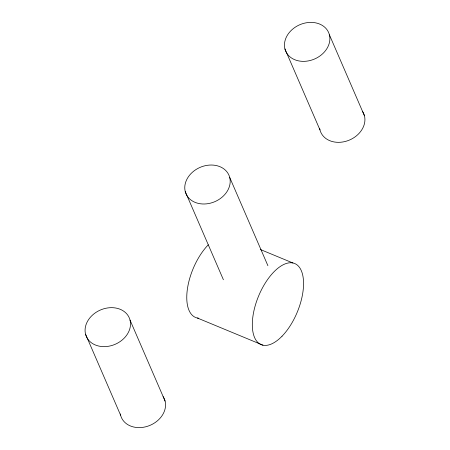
<?xml version="1.0" encoding="UTF-8"?>
<svg xmlns="http://www.w3.org/2000/svg" width="450" height="450" viewBox="0 0 450 450"><rect width="100%" height="100%" fill="white"/><g stroke="black" fill="none" stroke-linecap="round" stroke-linejoin="round"><path stroke-width="0.67" d="M260.46 249.542L292.911 262.986M197.409 318.026L262.957 345.178M329.411 34.836A23.4 18.664 -23.4 0 1 300.049 61.133A23.4 18.664 -23.4 0 1 292.039 29.661A23.4 18.664 -23.4 0 1 329.411 34.836L364.449 115.808M284.918 48.921L319.961 129.892M229.725 177.469A23.4 18.664 -23.4 0 1 200.362 203.771A23.4 18.664 -23.4 0 1 192.352 172.299A23.4 18.664 -23.4 0 1 229.725 177.469L267.896 265.686M185.237 191.554L223.408 279.765M130.039 320.108A23.4 18.664 -23.4 0 1 100.676 346.41A23.4 18.664 -23.4 0 1 92.666 314.933A23.4 18.664 -23.4 0 1 130.039 320.108L165.083 401.079M85.551 334.192L120.589 415.164M362.498 111.341A23.4 18.664 -23.4 0 1 348.992 140.243A23.4 18.664 -23.4 0 1 319.708 128.694M163.125 396.619A23.4 18.664 -23.4 0 1 149.619 425.52A23.4 18.664 -23.4 0 1 120.336 413.966M198.636 318.206A43.881 20.942 -67.5 0 1 187.29 289.806A43.881 20.942 -67.5 0 1 208.277 244.811M282.043 336.201A43.881 20.942 -67.5 0 0 297.782 265.5A43.881 20.942 -67.5 0 0 253.98 310.545A43.881 20.942 -67.5 0 0 282.043 336.201"/></g></svg>
